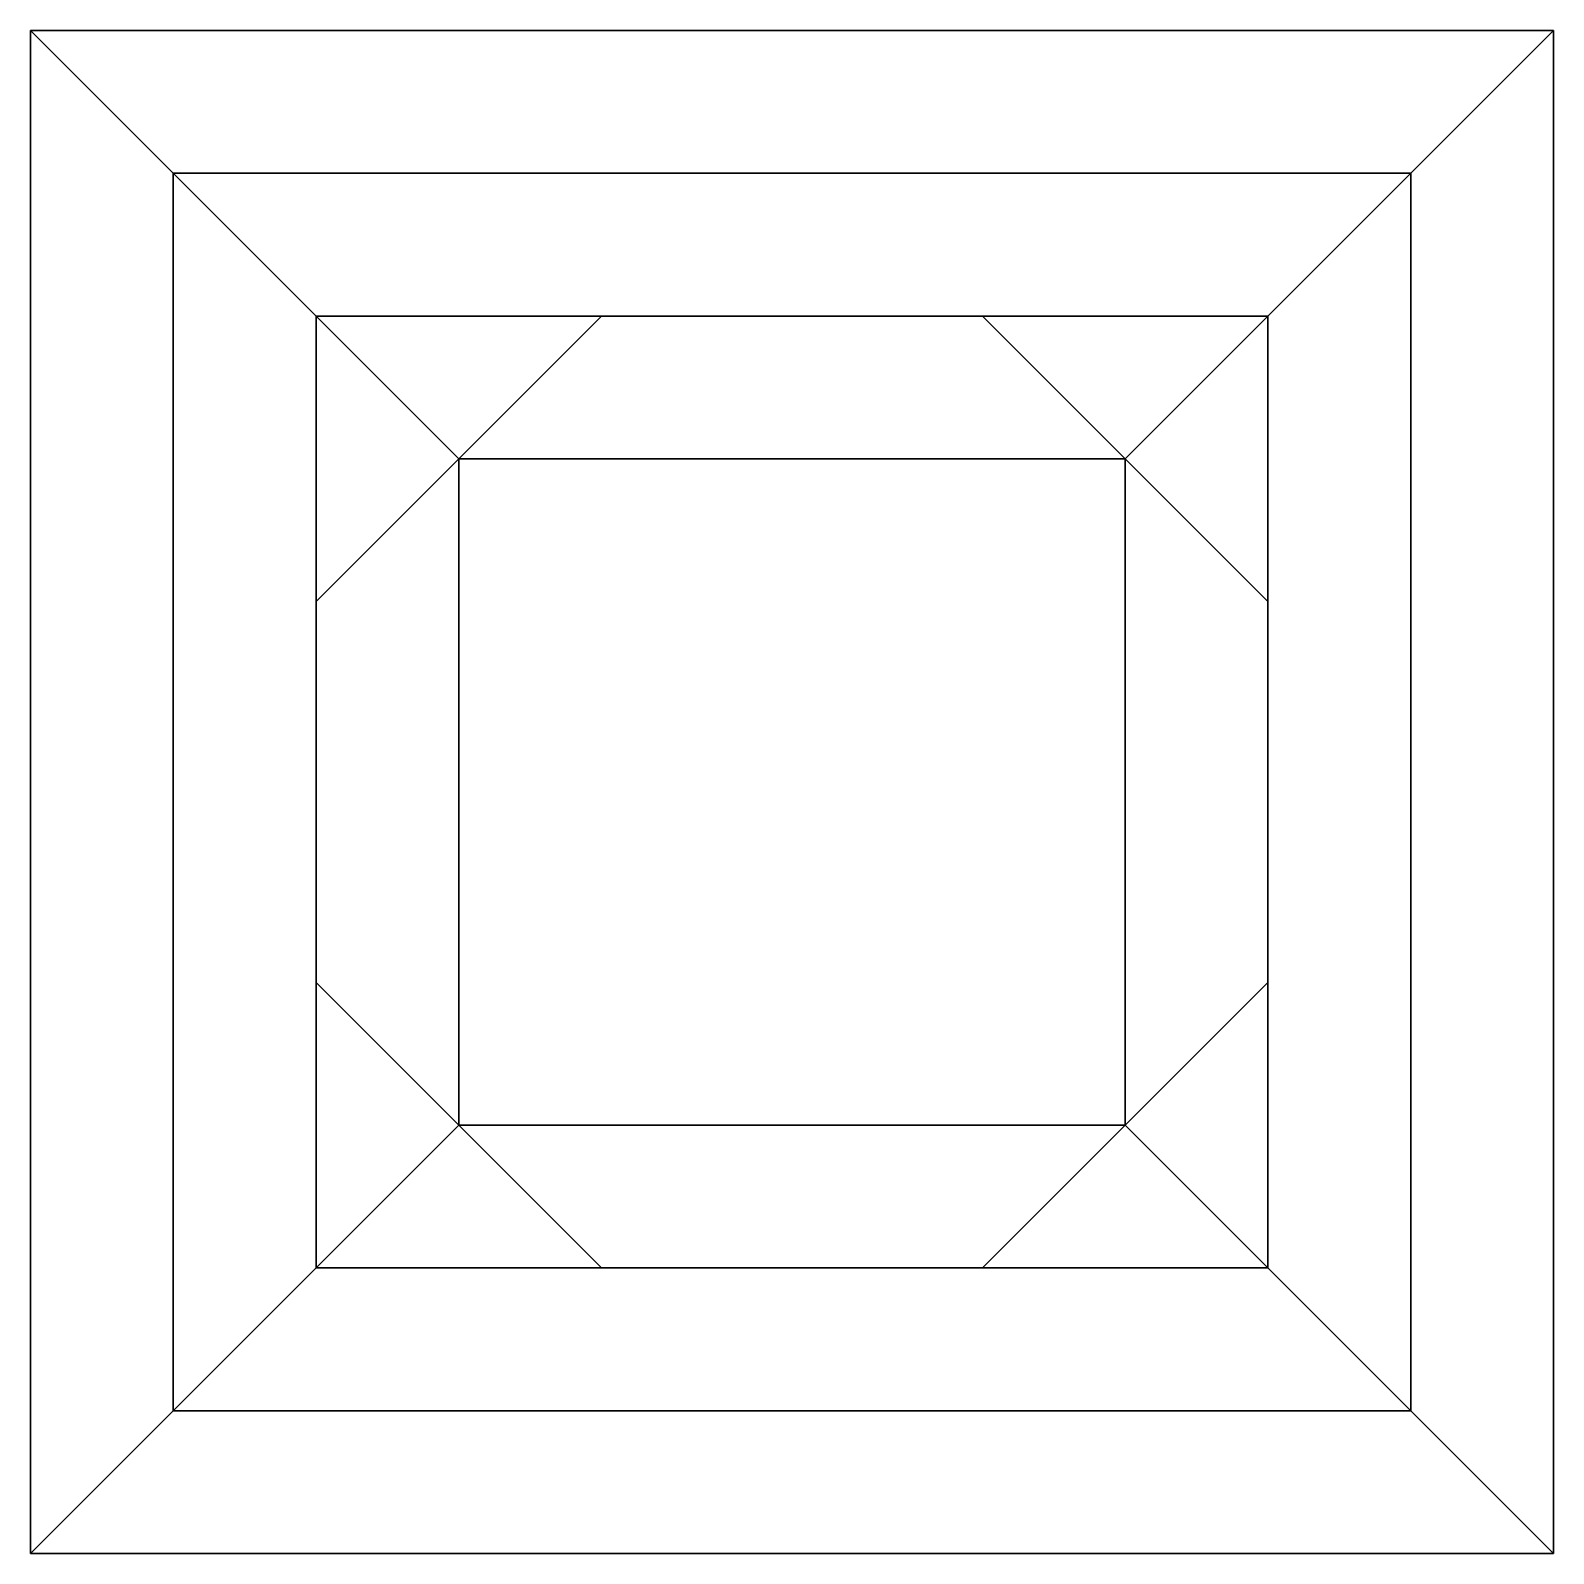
# Model space of a CAD drawing. Extents: x -0.098 to 0.098, y -0.098 to 0.098.
import ezdxf

# ---------------------------------------------------------------- set-up
doc = ezdxf.new("R2010")
doc.units = 0

msp = doc.modelspace()

# ---------------------------------------------------------------- meshes
mesh = msp.add_polyface()
corners = [(0.0615, -0.0246, 1.92), (0.0246, -0.0615, 0.74667), (0.0615, 0.0615, 1.96667), (0.0615, -0.0615, 1.96667), (0.0246, -0.0615, 1.92), (0.0615, 0.0246, 0.74667), (0.0615, -0.0246, 0.74667), (-0.0246, -0.0615, 1.92), (-0.0246, -0.0615, 0.74667), (-0.0615, -0.0615, 0.7), (0.0615, -0.0615, 0.7), (0.0246, 0.0615, 0.74667), (0.0615, 0.0246, 1.92), (0.0246, 0.0615, 1.92), (0.0615, -0.0615, 2.09111), (0.0615, 0.0615, 2.09111), (0.04305, 0.04305, 2.09111), (-0.0615, -0.0615, 1.96667), (-0.0615, -0.0615, 2.09111), (-0.0615, -0.0246, 1.92), (-0.0615, -0.0246, 0.74667), (0.0615, -0.0615, 0.57556), (-0.0615, -0.0615, 0.57556), (0.0615, 0.0615, 0.7), (-0.0246, 0.0615, 0.74667), (-0.0246, 0.0615, 1.92), (-0.0615, 0.0615, 1.96667), (-0.0615, 0.0615, 2.09111), (0.04305, -0.04305, 2.09111), (0.04305, -0.04305, 2.11444), (-0.0615, 0.0246, 0.74667), (-0.0615, 0.0246, 1.92), (-0.0615, 0.0615, 0.7), (-0.0615, 0.0615, 0.57556), (-0.04305, -0.04305, 0.57556), (0.04305, -0.04305, 0.57556), (0.0615, 0.0615, 0.57556), (0.07995, 0.07995, 2.11444), (0.04305, 0.04305, 2.11444), (-0.04305, 0.04305, 2.11444), (-0.04305, 0.04305, 2.09111), (-0.04305, -0.04305, 2.09111), (-0.04305, -0.04305, 2.11444), (-0.04305, 0.04305, 0.57556), (-0.04305, -0.04305, 0.55222), (0.04305, 0.04305, 0.57556), (-0.07995, 0.07995, 2.11444), (0.07995, -0.07995, 2.17667), (0.07995, -0.07995, 2.11444), (0.07995, -0.07995, 0.52111), (-0.07995, -0.07995, 0.52111), (0.04305, -0.04305, 0.55222), (0.0984, 0.0984, 2.17667), (0.07995, 0.07995, 2.17667), (-0.07995, -0.07995, 2.11444), (-0.07995, -0.07995, 2.17667), (-0.0984, -0.0984, 2.17667), (-0.04305, 0.04305, 0.55222), (0.07995, -0.07995, 0.04667), (0.04305, 0.04305, 0.55222), (0.07995, 0.07995, 0.52111), (-0.07995, 0.07995, 2.17667), (-0.0984, 0.0984, 2.17667), (0.0984, 0.0984, 2.2), (0.0984, -0.0984, 2.2), (0.0984, -0.0984, 2.17667), (-0.0984, -0.0984, 2.2), (-0.07995, -0.07995, 0.04667), (-0.0984, -0.0984, 0.04667), (-0.07995, 0.07995, 0.04667), (-0.07995, 0.07995, 0.52111), (0.07995, 0.07995, 0.04667), (-0.0984, 0.0984, 2.2), (-0.0984, 0.0984, 0.04667), (0.0984, -0.0984), (0.0984, -0.0984, 0.04667), (0.0984, 0.0984), (0.0984, 0.0984, 0.04667), (-0.0984, -0.0984), (-0.0984, 0.0984)]
mesh.append_faces([[corners[k] for k in face] for face in [(4, 0, 3), (6, 0, 4, 1), (0, 12, 2, 3), (7, 4, 3, 17), (1, 4, 7, 8), (6, 1, 10), (0, 6, 5, 12), (12, 13, 2), (15, 14, 3, 2), (18, 17, 3, 14), (17, 19, 7), (8, 7, 19, 20), (8, 9, 10, 1), (6, 10, 23, 5), (11, 13, 12, 5), (25, 26, 2, 13), (14, 15, 16, 28), (15, 2, 26, 27), (27, 26, 17, 18), (41, 18, 14, 28), (19, 17, 26, 31), (31, 30, 20, 19), (20, 9, 8), (21, 10, 9, 22), (36, 23, 10, 21), (11, 5, 23), (13, 11, 24, 25), (25, 31, 26), (40, 16, 15, 27), (16, 38, 29, 28), (41, 40, 27, 18), (42, 41, 28, 29), (30, 31, 25, 24), (20, 30, 32, 9), (33, 22, 9, 32), (21, 22, 34, 35), (36, 33, 32, 23), (35, 45, 36, 21), (24, 11, 23, 32), (40, 39, 38, 16), (37, 48, 29, 38), (39, 40, 41, 42), (42, 29, 48, 54), (30, 24, 32), (43, 34, 22, 33), (34, 44, 51, 35), (43, 33, 36, 45), (59, 45, 35, 51), (37, 38, 39, 46), (37, 53, 47, 48), (54, 46, 39, 42), (55, 54, 48, 47), (43, 57, 44, 34), (49, 51, 44, 50), (57, 43, 45, 59), (49, 60, 59, 51), (46, 61, 53, 37), (52, 65, 47, 53), (61, 46, 54, 55), (55, 47, 65, 56), (70, 50, 44, 57), (50, 67, 58, 49), (57, 59, 60, 70), (71, 60, 49, 58), (52, 53, 61, 62), (52, 63, 64, 65), (56, 62, 61, 55), (66, 56, 65, 64), (70, 69, 67, 50), (75, 58, 67, 68), (69, 70, 60, 71), (75, 77, 71, 58), (62, 72, 63, 52), (72, 66, 64, 63), (56, 66, 72, 62), (73, 68, 67, 69), (68, 78, 74, 75), (69, 71, 77, 73), (75, 74, 76, 77), (73, 79, 78, 68), (78, 79, 76, 74), (79, 73, 77, 76)]])

doc.saveas('drawing.dxf')
